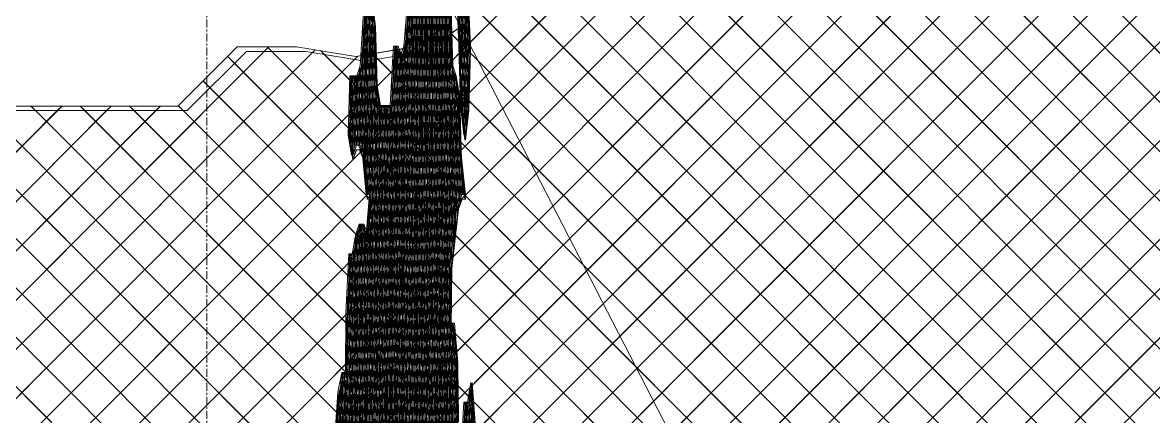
# Model space of a CAD drawing. Header units: millimetres. Extents: x -12186 to 152825, y -4386 to 9463.
# Drawn here: x 46305 to 48103, y 4813 to 5439 of the extents above; entities that cross this region are included whole.
import ezdxf

# ---------------------------------------------------------------- set-up
doc = ezdxf.new("R2010")
doc.units = ezdxf.units.MM
doc.linetypes.add('Grid Line', pattern=[22.225, 12.7, -3.175, 3.175, -3.175])
for name, color, linetype, lineweight in [('G-ANNO-TEXT', 231, 'Continuous', 5), ('G-IMPT', 8, 'Continuous', 5), ('L-PLNT', 71, 'Continuous', 5), ('S-GRID', 1, 'Continuous', 5)]:
    doc.layers.add(name, color=color, linetype=linetype, lineweight=lineweight)

# ---------------------------------------------------------------- blocks, each defined once
blk = doc.blocks.new('SVA_Shades of Green Tree - Australian_Tree_based_on_Leopard_Tree_2901-V315-Section B-B')
at = {"layer": 'G-IMPT'}
for p, q in [((-583.3, 5080), (-531.5, 5974.4)), ((-485.6, 5164.1), (322.5, 5973.5)), ((-485.6, 5164.2), (320, 5971.1)), ((-509.7, 4685.3), (-583.3, 5955.5)), ((-581.1, 5080), (-529.6, 5969.1)), ((-507.5, 4685.3), (-580.9, 5952.6)), ((-505.7, 5085.9), (-556.3, 5960.5)), ((-503.4, 5085.9), (-553.8, 5955.7)), ((-502.6, 5112), (-552.2, 5967.7)), ((-500.4, 5112), (-549.5, 5960.3)), ((767.7, 5085), (-105.5, 5959.7)), ((819.9, 5111.2), (-34.3, 5966.9)), ((819.8, 5111.2), (-27.1, 5959.5)), ((-583.3, 5001.5), (-528.4, 5948.4)), ((-583.3, 5315.3), (-546.6, 5948)), ((-581.1, 5001.5), (-526.4, 5944.7)), ((-578.9, 5352.2), (-544.6, 5944.4)), ((-508.7, 5059.8), (-560, 5945.8)), ((-506.5, 5059.8), (-557.7, 5944.6)), ((-499.6, 5138.2), (-546.2, 5943.3)), ((-504.7, 5066.5), (374.8, 5947.5)), ((-504.7, 5066.6), (374.7, 5947.5)), ((-477.4, 5407.5), (61.3, 5947.1)), ((-477.4, 5407.7), (61.2, 5947.1)), ((715.5, 5058.9), (-169.1, 5945)), ((715.4, 5058.9), (-159.3, 5935.1)), ((767.6, 5085), (-97.2, 5951.2)), ((872, 5137.3), (68.2, 5942.4)), ((872.1, 5137.3), (68.4, 5942.4)), ((-583.3, 5236.8), (-543.9, 5916.6)), ((-582, 4945.6), (-525.7, 5917)), ((-509.7, 4999.1), (-563, 5919.7)), ((-507.5, 4999.1), (-560.7, 5918.3)), ((-507.4, 4985.3), (421.8, 5916.2)), ((-507.4, 4985.4), (421.7, 5916.2)), ((697.7, 4998.3), (-221.3, 5918.8)), ((-583.3, 5158.4), (-540.1, 5904.8)), ((-581.1, 5236.8), (-541.9, 5913)), ((-579.8, 4945.6), (-523.7, 5913.4)), ((-506.6, 4710.4), (-576, 5908.5)), ((-504.1, 4744.6), (-571.2, 5904.8)), ((-501.5, 4778.7), (-566.7, 5904.8)), ((-496.1, 5156.1), (-539.5, 5904.8)), ((697.8, 4684.5), (-523.2, 5907.6)), ((697.7, 4684.5), (-523.2, 5907.4)), ((-491.8, 5236.3), (174.8, 5904)), ((-478.7, 5327.8), (108.3, 5915.8)), ((-478.7, 5328), (108.1, 5915.8)), ((750.9, 4709.6), (-445.2, 5907.7)), ((751.1, 4709.6), (-445, 5907.7)), ((795.3, 4743.7), (-363, 5904)), ((839.4, 4777.9), (-284.7, 5904)), ((697.6, 4998.3), (-211.5, 5908.9)), ((-581.1, 5158.4), (-538.3, 5897.4)), ((-578.9, 4919.5), (-522.3, 5898)), ((-576.7, 4919.5), (-520.4, 5891.9)), ((-504.4, 4710.4), (-573.1, 5897.4)), ((-501.8, 4744.6), (-568.6, 5897.4)), ((-508.7, 4941.1), (-564.1, 5897.4)), ((-497.4, 5138.2), (-541.3, 5896.9)), ((-505.8, 5361.2), (-536.8, 5897.4)), ((-495.8, 4918.7), (476.8, 5892.9)), ((-495.7, 4918.7), (481.1, 5897.1)), ((-491.8, 5236.4), (167.3, 5896.6)), ((795.1, 4743.7), (-355.8, 5896.6)), ((839.3, 4777.9), (-277.5, 5896.6)), ((-531.7, 4986.5), (-583.3, 5877.2)), ((-529.5, 4986.5), (-581.1, 5877.2)), ((-576, 4891.6), (-519.1, 5875.2)), ((-573.8, 4891.6), (-516.8, 5875.2)), ((-445.4, 4890.8), (536.5, 5874.3)), ((-445.2, 4890.8), (536.7, 5874.3)), ((318.9, 4985.6), (-516.3, 5822.2)), ((318.8, 4985.6), (-516.3, 5822.1)), ((-535, 4965.8), (-583.3, 5798.8)), ((-532.8, 4965.8), (-581.1, 5798.8)), ((-573.1, 4863.4), (-518.4, 5808)), ((-570.9, 4863.4), (-516.2, 5808)), ((-395.3, 4862.5), (547.7, 5807.1)), ((-395.1, 4862.5), (547.9, 5807.1)), ((-482, 5305.5), (-508.1, 5754.7)), ((-479.8, 5305.5), (-505.8, 5754.7)), ((261.2, 4965), (-502.1, 5729.5)), ((261.1, 4965), (-502.1, 5729.4)), ((-550.5, 4861.9), (-501.9, 5700.7)), ((-485.1, 5279.3), (-509.6, 5702.4)), ((-482.9, 5279.3), (-507.4, 5702.4)), ((-561.1, 4992.7), (-520.7, 5690.3)), ((-558.9, 4992.7), (-518.5, 5688.9)), ((-548.3, 4861.9), (-500.2, 5692.1)), ((-187.8, 4991.9), (508.6, 5689.4)), ((-187.7, 4991.9), (508.7, 5689.4)), ((-5.3, 4861), (832.2, 5699.9)), ((-5.2, 4861), (832.3, 5699.9)), ((-549.4, 4801.9), (-498.9, 5674.5)), ((-547.2, 4801.9), (-496.9, 5670.3)), ((-480.4, 5356), (-498.8, 5674.2)), ((13.1, 4801), (884.3, 5673.7)), ((13.3, 4801), (884.4, 5673.7)), ((-536.4, 4911.2), (-579.4, 5652.9)), ((-534.2, 4911.2), (-577, 5650)), ((-536.1, 4827.6), (-583, 5637.4)), ((-533.9, 4827.6), (-580.4, 5630.4)), ((-557.1, 4983.2), (-519, 5640.4)), ((-554.9, 4983.2), (-516.9, 5639)), ((-478.2, 5356), (-494.9, 5643.5)), ((237.4, 4910.4), (-487.7, 5636.7)), ((237.3, 4910.4), (-487.7, 5636.6)), ((-119, 4982.4), (537, 5639.5)), ((-118.9, 4982.4), (537.2, 5639.5)), ((-495.9, 5412.1), (-485.2, 5596.7)), ((-493.7, 5412.1), (-483.2, 5592.8)), ((-554.7, 4945.3), (-517.4, 5590.5)), ((-552.5, 4945.3), (-515.7, 5580.5)), ((-552.4, 4907.3), (-512.8, 5590.3)), ((-550.2, 4907.3), (-511.1, 5582.9)), ((-78.6, 4944.4), (565.5, 5589.6)), ((-78.5, 4944.4), (565.6, 5589.6)), ((-38.2, 4906.5), (636.2, 5582)), ((-38.1, 4906.5), (643.7, 5589.4)), ((242.6, 4826.7), (-481.9, 5552.5)), ((242.5, 4826.7), (-481.9, 5552.4)), ((-494.3, 5361), (-484.1, 5538.2)), ((-492.1, 5361), (-481.9, 5538.2)), ((-834.2, 4728.9), (-1581.5, 5477.5)), ((-834.3, 4728.9), (-1573.2, 5469)), ((-792.5, 4765.6), (-1505.1, 5479.3)), ((-792.6, 4765.6), (-1497.8, 5471.9)), ((-647.8, 5378.1), (-642, 5478.2)), ((-640.7, 5378.2), (-645.8, 5467.1)), ((-645.6, 5377.7), (-640.1, 5471.5)), ((-643.2, 5377.8), (-637.3, 5480.2)), ((-636.2, 5379), (-641.9, 5478.3)), ((-641, 5378.2), (-635.5, 5472.8)), ((-634, 5379.4), (-639.4, 5472.8)), ((-631.7, 5379.7), (-637.5, 5480.2)), ((-629.5, 5380.1), (-634.9, 5472.8)), ((-492.8, 5308.8), (-482.9, 5480.1)), ((-490.6, 5308.8), (-480.8, 5477.8)), ((-900.8, 4717.2), (-1648.6, 5466.3)), ((-644.9, 5457.7), (-649.5, 5378.4)), ((-638.5, 5378.6), (-643.3, 5462.3)), ((-638.7, 5378.6), (-633.8, 5462.7)), ((-636.4, 5379), (-631.8, 5458.4)), ((-575.3, 5464.5), (-580.8, 5401.6)), ((-537.7, 4776.3), (-577.5, 5464.2)), ((-535.5, 4776.3), (-575.3, 5464.2)), ((215.5, 4775.5), (-471.2, 5463.4)), ((215.4, 4775.5), (-461, 5453)), ((-941.4, 4679.4), (-1694.4, 5433.7)), ((-645.2, 5377.7), (-648.5, 5434.6)), ((-643, 5377.9), (-646.3, 5434.6)), ((-634.1, 5379.3), (-630.8, 5436.5)), ((-631.8, 5379.7), (-628.8, 5432.3)), ((-628.8, 5432.3), (-628.5, 5436.5)), ((-539.3, 4726.1), (-580.3, 5432.8)), ((-537.1, 4726.1), (-578, 5432.7)), ((-508.4, 5422), (-518.4, 5432)), ((-508.4, 5422.2), (-518.2, 5432)), ((-489.8, 5281.8), (-480.8, 5437.3)), ((-487.6, 5281.8), (-478.7, 5435.1)), ((-478.7, 5435.1), (-478.6, 5437.3)), ((-941.5, 4679.4), (-1683.4, 5422.6)), ((-535.6, 4962.5), (-508.9, 5423.3)), ((-533.4, 4962.5), (-506.7, 5422.2)), ((-494.4, 5408.2), (-506.7, 5420.4)), ((-494.4, 5408), (-506.7, 5420.3)), ((251.8, 4961.7), (711.8, 5422.5)), ((251.9, 4961.7), (712, 5422.5)), ((-1266.5, 4930.8), (-797.4, 5400.7)), ((-1214.3, 4904.7), (-724, 5395.8)), ((-804.9, 5393.3), (-797.5, 5400.7)), ((-792.9, 5393.3), (-800.3, 5400.7)), ((-582.5, 5182.7), (-800.2, 5400.7)), ((-728.4, 5391.6), (-724.2, 5395.8)), ((-649.8, 5378.4), (-650.7, 5395.4)), ((-647.5, 5378.1), (-648.5, 5395.4)), ((-597.4, 5385.5), (-596.4, 5401.6)), ((-595.7, 5385.8), (-596.6, 5401.6)), ((-594.7, 5394.2), (-594.2, 5401.6)), ((-594, 5394.2), (-594.4, 5401.6)), ((-592.8, 5386.2), (-592.2, 5396.6)), ((-591.2, 5386.5), (-591.7, 5395.2)), ((-590.3, 5390.6), (-590, 5396.6)), ((-589, 5386.9), (-589.5, 5395.2)), ((-580.8, 5401.6), (-585.7, 5387.4)), ((-583.6, 5387.8), (-582.5, 5406.7)), ((-559.7, 4999.5), (-583, 5401.5)), ((-581.4, 5388.1), (-580.4, 5405.9)), ((-557.5, 4999.5), (-580.8, 5401.3)), ((-580.7, 5382.5), (-557.4, 5405.9)), ((-574, 5389.4), (-557.5, 5405.9)), ((-556.9, 5392.2), (-565.4, 5400.7)), ((-505.9, 5341.2), (-565.3, 5400.7)), ((-477.6, 5391.3), (-494.4, 5408.2)), ((-477.6, 5391.2), (-494.4, 5408)), ((-493.8, 5391.2), (-478.1, 5407)), ((-493.8, 5391.1), (-478.1, 5406.8)), ((-1214.4, 4904.7), (-728.4, 5391.6)), ((-1162.2, 4878.6), (-661.3, 5380.4)), ((-1162.1, 4878.6), (-656, 5385.5)), ((-1144.8, 4817.6), (-582.6, 5380.7)), ((-1144.7, 4817.6), (-582.5, 5380.7)), ((-917.4, 5280.7), (-804.9, 5393.3)), ((-852.2, 5374.2), (-863.3, 5385.4)), ((-582.5, 5104.2), (-863.2, 5385.4)), ((-582.6, 5182.7), (-792.9, 5393.3)), ((-709.8, 5388.5), (-715.7, 5394.4)), ((-582.5, 5261.1), (-715.5, 5394.4)), ((-582.6, 5261.1), (-709.8, 5388.5)), ((-661.3, 5380.4), (-656.1, 5385.5)), ((-655.5, 5244.3), (-647.8, 5378.1)), ((-653.3, 5244.3), (-645.6, 5377.3)), ((-651.5, 5235.7), (-643.2, 5377.8)), ((-649.5, 5378.4), (-650, 5370.1)), ((-623.8, 4930.4), (-649.8, 5378.4)), ((-649.3, 5235.7), (-641, 5378.2)), ((-647.8, 5220.1), (-638.7, 5378.6)), ((-621.6, 4930.4), (-647.5, 5378.1)), ((-645.6, 5220.1), (-636.4, 5379)), ((-604.8, 4680.3), (-645.2, 5377.4)), ((-645.1, 5188.7), (-634.1, 5379.3)), ((-642.6, 5371.6), (-643, 5377.9)), ((-642.9, 5188.7), (-631.8, 5379.7)), ((-641.9, 5165.7), (-629.5, 5380.1)), ((-602.4, 4718), (-640.7, 5378.2)), ((-639.7, 5165.7), (-627.2, 5380.5)), ((-600.2, 4718), (-638.5, 5378.6)), ((-598.6, 4729.8), (-636.2, 5379)), ((-624.2, 5209.7), (-634, 5379.4)), ((-624.1, 5381), (-632.5, 5389.5)), ((-582.5, 5339.5), (-632.4, 5389.5)), ((-596.2, 4766.4), (-631.7, 5379.7)), ((-629.5, 5380.1), (-629, 5387.8)), ((-593.9, 4766.4), (-629.5, 5380.1)), ((-627.2, 5380.5), (-626.9, 5386.7)), ((-582.6, 5339.5), (-624.1, 5381)), ((-623.7, 4931.7), (-597.4, 5385.5)), ((-620.6, 4905.5), (-592.8, 5386.2)), ((-618.4, 4905.5), (-590.6, 5386.6)), ((-617.6, 4879.4), (-588.2, 5386.4)), ((-616.6, 4818.4), (-583.6, 5387.8)), ((-615.4, 4879.4), (-586.5, 5378.4)), ((-598.1, 5385.4), (-602.6, 5307.2)), ((-602.1, 5265), (-595.1, 5385.8)), ((-600.2, 5385), (-600.3, 5386.2)), ((-583.3, 5092.9), (-600.2, 5385)), ((-597.6, 5394.2), (-598.1, 5385.4)), ((-581.1, 5092.9), (-598, 5385.4)), ((-583.3, 5171.4), (-595.7, 5385.8)), ((-595.1, 5385.8), (-594.7, 5394.2)), ((-593.5, 5386.1), (-594, 5394.2)), ((-581.1, 5171.4), (-593.5, 5386.1)), ((-591.7, 5209.7), (-581.4, 5388.1)), ((-583.3, 5249.8), (-591.2, 5386.5)), ((-590.6, 5386.6), (-590.3, 5390.6)), ((-581.1, 5249.8), (-589, 5386.7)), ((-588, 5387), (-588.4, 5385.8)), ((-586.7, 5387.3), (-586.9, 5390.3)), ((-583.3, 5328.2), (-586.7, 5387.3)), ((-586.4, 5379.7), (-586, 5386.4)), ((-584.5, 5387.6), (-584.7, 5390.3)), ((-584.4, 5385.5), (-584.5, 5387.6)), ((-581.1, 5328.2), (-584.4, 5385.5)), ((-582.6, 5380.7), (-581.2, 5382.1)), ((-582.6, 5302.3), (-506.2, 5378.8)), ((-582.5, 5380.7), (-581.2, 5382)), ((-582.5, 5302.3), (-506.2, 5378.7)), ((-580.7, 5382.6), (-574, 5389.4)), ((-505.9, 5341.1), (-556.9, 5392.2)), ((-505.5, 5379.5), (-493.8, 5391.2)), ((-505.5, 5379.4), (-493.8, 5391.1)), ((187.3, 4725.3), (-476.9, 5390.6)), ((187.2, 4725.3), (-476.9, 5390.4)), ((-582.6, 5104.2), (-852.2, 5374.2)), ((-660.1, 5244.3), (-652.9, 5368.2)), ((-657.8, 5244.3), (-651.1, 5361.5)), ((-642, 5165.7), (-653.6, 5366.1)), ((-651.1, 5361.3), (-651.4, 5366.1)), ((-651.1, 5361.5), (-650.7, 5368.2)), ((-639.8, 5165.7), (-651.1, 5361.3)), ((-602.6, 4680.3), (-642.6, 5371.1)), ((-529.7, 4985.7), (-507.4, 5371.1)), ((-528.6, 4926.9), (-503.5, 5359.1)), ((-527.5, 4985.7), (-505.8, 5360.6)), ((-505.7, 5361.2), (-505.7, 5362.4)), ((-493.9, 5156.1), (-505.7, 5360.6)), ((-505.6, 5362.7), (-505.2, 5369.9)), ((-501.7, 5353.1), (-501.3, 5359.1)), ((-489.7, 5280.5), (-494.3, 5360.7)), ((-487.5, 5280.5), (-492.1, 5360.7)), ((-485.8, 5272.9), (-479.8, 5375.8)), ((-483.6, 5272.9), (-477.6, 5375.8)), ((353.2, 4984.8), (737.9, 5370.2)), ((353.3, 4984.8), (738.1, 5370.2)), ((-891.3, 5335), (-902.4, 5346.2)), ((-582.5, 5025.8), (-902.3, 5346.2)), ((-669.9, 5309.2), (-667.3, 5354.4)), ((-666.6, 5347), (-669.1, 5260)), ((-669, 5246.6), (-662.8, 5354.4)), ((-667.7, 5309.2), (-665.5, 5347)), ((-666.8, 5246.6), (-661, 5347)), ((-660.2, 5244.3), (-666.5, 5354.4)), ((-665.5, 5347), (-665.1, 5354.4)), ((-665.4, 5229.8), (-658.2, 5354.4)), ((-663.9, 5347), (-664.3, 5354.4)), ((-658, 5244.3), (-663.9, 5347)), ((-663.2, 5229.8), (-656.4, 5347)), ((-655.6, 5244.3), (-662, 5354.4)), ((-661, 5347), (-660.5, 5354.4)), ((-659.4, 5347), (-659.8, 5354.4)), ((-653.4, 5244.3), (-659.4, 5347)), ((-650.4, 5233.2), (-657.5, 5354.9)), ((-656.4, 5347), (-656, 5354.4)), ((-655, 5350.1), (-655.3, 5354.9)), ((-648.2, 5233.2), (-655, 5350.1)), ((-583.3, 5014.5), (-602.5, 5347)), ((-592.4, 5210.5), (-600.3, 5347)), ((-581.1, 5315.3), (-578.9, 5352.2)), ((-527.4, 4868), (-499.9, 5343.1)), ((-526.3, 4926.9), (-501.8, 5351.2)), ((-500.4, 5335.7), (-505.5, 5340.8)), ((-492.1, 5165.7), (-503.3, 5358.4)), ((-500.6, 5349.9), (-501.1, 5358.4)), ((-500.3, 5345.3), (-500.6, 5349.9)), ((-489.9, 5165.7), (-500.2, 5344.3)), ((-498, 5338), (-497.7, 5343.1)), ((372.8, 4926), (800.1, 5354)), ((372.9, 4926), (804.4, 5358.3)), ((392.5, 4867.2), (866.7, 5342.2)), ((-582.6, 5025.8), (-891.3, 5335)), ((-664.1, 5233.7), (-669.4, 5325.9)), ((-661.9, 5233.7), (-667.2, 5325.9)), ((-654.8, 4863.7), (-627.4, 5337.5)), ((-652.6, 4863.7), (-625.4, 5334.4)), ((-625.4, 5334.4), (-625.2, 5337.5)), ((-563.2, 4982.1), (-583.3, 5328.2)), ((-492.9, 5249.6), (-582.6, 5339.5)), ((-492.9, 5249.8), (-582.5, 5339.5)), ((-561, 4982.1), (-581.1, 5328.2)), ((-525.2, 4868), (-498, 5338)), ((-523.9, 4849.6), (-496.5, 5323.5)), ((-500.4, 5335.5), (-505.5, 5340.6)), ((-497.9, 5333.2), (-500.1, 5335.4)), ((-497.9, 5333), (-500.1, 5335.3)), ((-492, 5327.3), (-497, 5332.3)), ((-492, 5327.1), (-497, 5332.1)), ((-496.2, 5314), (-496.8, 5325.2)), ((-493.9, 5314), (-494.6, 5325.2)), ((-494.6, 5318.4), (-494.3, 5323.5)), ((-480.4, 5315.7), (-492, 5327.3)), ((-480.4, 5315.5), (-492, 5327.1)), ((-491.6, 5314.9), (-480.5, 5326)), ((-491.6, 5315), (-481.6, 5325.1)), ((392.4, 4867.2), (864.8, 5340.4)), ((-1698.2, 4733.7), (-1126.5, 5306.3)), ((-1677.4, 4676.2), (-1048.2, 5306.3)), ((-1628.1, 4647.1), (-969.9, 5306.3)), ((-767.7, 4819.2), (-1260.8, 5313.1)), ((-767.9, 4819.2), (-1257.3, 5309.5)), ((-1168.5, 5299), (-1175.9, 5306.3)), ((-732.3, 4862.1), (-1175.8, 5306.3)), ((-1134, 5299), (-1126.6, 5306.3)), ((-1090.2, 5299), (-1097.6, 5306.3)), ((-689.8, 4898), (-1097.5, 5306.3)), ((-1055.7, 5299), (-1048.3, 5306.3)), ((-1011.9, 5299), (-1019.3, 5306.3)), ((-647.3, 4933.8), (-1019.2, 5306.3)), ((-977.4, 5299), (-970, 5306.3)), ((-933.6, 5299), (-941.6, 5306.9)), ((-604.7, 4969.7), (-941.5, 5306.9)), ((-651.4, 4844), (-624, 5317.9)), ((-650.1, 4789.5), (-620.1, 5307.2)), ((-649.2, 4844), (-622.1, 5312.8)), ((-648.7, 4734.5), (-615.5, 5307.2)), ((-647.5, 4677), (-611, 5307.2)), ((-644.6, 4648), (-606.5, 5307.2)), ((-594.7, 4820.1), (-623.3, 5314)), ((-622.1, 5312.8), (-621.8, 5317.9)), ((-620.5, 5303.9), (-621.1, 5314)), ((-592.7, 4863), (-618.4, 5307.2)), ((-618.3, 5299.8), (-617.9, 5307.2)), ((-615.7, 5299.8), (-616.2, 5307.2)), ((-616.1, 4748.7), (-583.3, 5315.3)), ((-613.9, 4748.7), (-581.1, 5315.3)), ((-590.2, 4898.8), (-613.9, 5307.2)), ((-613.7, 5299.8), (-613.3, 5307.2)), ((-611.2, 5299.8), (-611.6, 5307.2)), ((-587.7, 4934.7), (-609.3, 5307.2)), ((-609.2, 5299.8), (-608.8, 5307.2)), ((-606.7, 5299.8), (-607.1, 5307.2)), ((-585.3, 4970.5), (-604.8, 5307.8)), ((-604.7, 5299.8), (-604.2, 5307.2)), ((-583.1, 4970.5), (-602.6, 5307.8)), ((-582.6, 5223.9), (-500.6, 5306)), ((-582.5, 5223.9), (-500.6, 5305.9)), ((-521.7, 4849.6), (-494.8, 5314.1)), ((-499.6, 5307), (-494.9, 5311.8)), ((-499.6, 5306.9), (-494.9, 5311.6)), ((-494.8, 5315.5), (-494.6, 5318.4)), ((-494, 5312.6), (-491.6, 5315)), ((-494, 5312.5), (-491.6, 5314.9)), ((-163.9, 4998.7), (-479.1, 5314.4)), ((-164.1, 4998.7), (-479.1, 5314.2)), ((452.2, 4848.7), (923.5, 5320.8)), ((452.3, 4848.7), (925.4, 5322.6)), ((-1698.4, 4733.7), (-1134, 5299)), ((-1677.5, 4676.2), (-1055.7, 5299)), ((-1628.2, 4647.1), (-977.4, 5299)), ((-732.4, 4862.1), (-1168.5, 5299)), ((-1136, 4747.8), (-582.5, 5302.3)), ((-689.9, 4898), (-1090.2, 5299)), ((-647.4, 4933.8), (-1011.9, 5299)), ((-604.9, 4969.7), (-933.6, 5299)), ((-813.5, 5071), (-582.6, 5302.3)), ((-647.8, 4789.5), (-618.3, 5299.8)), ((-646.5, 4734.5), (-613.7, 5299.8)), ((-645.3, 4677), (-609.2, 5299.8)), ((-642.4, 4648), (-604.7, 5299.8)), ((-620.3, 5299.8), (-620.5, 5303.9)), ((-592.5, 4820.1), (-620.3, 5299.7)), ((-590.5, 4863), (-615.7, 5299.8)), ((-606, 5209.7), (-611.2, 5299.8)), ((-585.5, 4934.7), (-606.7, 5299.8)), ((-1266.6, 4930.8), (-917.9, 5280.1)), ((-669.6, 5249.8), (-671, 5273.7)), ((-667.4, 5249.8), (-668.7, 5273.7)), ((-505.8, 5084.8), (-494.9, 5272.1)), ((-503.6, 5084.8), (-492.8, 5271)), ((-669.1, 5260), (-663.7, 5228.6)), ((-621.4, 4931.7), (-602.2, 5263.9)), ((-507.9, 5186.2), (-582.6, 5261.1)), ((-507.9, 5186.3), (-582.5, 5261.1)), ((-663.7, 5228.6), (-658.2, 5244.3)), ((-658.2, 5244.3), (-653.5, 5244.3)), ((-652.7, 5244.3), (-647.2, 5230.7)), ((-618.7, 4625.8), (-583.3, 5236.8)), ((-616.4, 4625.8), (-581.1, 5236.8)), ((-566, 4952), (-583.3, 5249.8)), ((-582.5, 5145.4), (-492.5, 5235.6)), ((-578.8, 5210.8), (-581.1, 5249.8)), ((-508, 5220.2), (-492.5, 5235.7)), ((-224.9, 4981.3), (-492.2, 5249)), ((-225, 4981.3), (-492.2, 5248.9)), ((-1180.5, 4624.9), (-582.6, 5223.9)), ((-1180.4, 4624.9), (-582.5, 5223.9)), ((-646.4, 5228.6), (-640.9, 5165.7)), ((-582.6, 5145.4), (-508.4, 5219.8)), ((-497.3, 5152.6), (-493.2, 5223.8)), ((-495.1, 5152.6), (-491.2, 5219.8)), ((-491.2, 5219.8), (-491, 5223.8)), ((-900.9, 4717.2), (-1392.6, 5209.7)), ((-596.4, 4729.8), (-624.1, 5209.6)), ((-614.4, 4818.4), (-591.8, 5208.5)), ((-588, 4898.8), (-606, 5209.2)), ((-581.1, 5014.5), (-592.4, 5209.7)), ((-563.8, 4952), (-578.7, 5209.7)), ((-508.5, 5108.4), (-582.6, 5182.7)), ((-508.5, 5108.5), (-582.5, 5182.7)), ((-497.2, 5175.7), (-506.8, 5185.2)), ((-497.8, 5176.1), (-506.8, 5185.1)), ((-492, 5165.7), (-490.3, 5195.3)), ((-489.8, 5165.7), (-488.3, 5191.3)), ((-488.3, 5191.3), (-488.1, 5195.3)), ((-635.4, 5165.7), (-640.9, 5102.8)), ((-640.9, 5165.7), (-636.1, 5165.7)), ((-568, 4907.2), (-583.3, 5171.4)), ((-565.8, 4907.2), (-581.1, 5171.4)), ((-486.4, 5164.8), (-496.3, 5174.7)), ((-486.4, 5164.7), (-496.3, 5174.6)), ((-496, 5153.8), (-486.2, 5163.5)), ((-496, 5153.6), (-486.2, 5163.4)), ((-487.6, 5165.7), (-487.9, 5171.7)), ((-487.5, 5165.7), (-487.4, 5166.7)), ((-485.4, 5165.7), (-485.7, 5171.7)), ((-273.1, 4951.2), (-485.5, 5164)), ((-273.2, 4951.2), (-485.5, 5163.8)), ((-485.3, 5165.7), (-485.2, 5166.7)), ((-1158.1, 4568.9), (-582.6, 5145.4)), ((-1158, 4568.9), (-582.5, 5145.4)), ((-617.4, 4569.8), (-583.3, 5158.4)), ((-615.1, 4569.8), (-581.1, 5158.4)), ((-507, 5142.7), (-502.8, 5146.9)), ((-507, 5142.6), (-502.8, 5146.8)), ((-501.7, 5148), (-496.8, 5152.9)), ((-501.7, 5147.9), (-496.8, 5152.8)), ((-626.9, 4905.3), (-640.2, 5135.6)), ((-624.7, 4905.3), (-638, 5135.4)), ((-582.6, 5067), (-507.8, 5142)), ((-582.5, 5067), (-507.8, 5141.8)), ((-669, 4854.6), (-653.7, 5118.5)), ((-667.7, 4797.9), (-649.2, 5118.5)), ((-666.8, 4854.6), (-651.9, 5111.1)), ((-665.5, 4797.9), (-647.4, 5111.1)), ((-664.8, 4770.2), (-645.2, 5108.8)), ((-634.1, 4715.9), (-656.9, 5110.1)), ((-654.4, 5105.3), (-654.7, 5110.1)), ((-632.2, 4761), (-652.9, 5118.5)), ((-651.9, 5111.1), (-651.5, 5118.5)), ((-650.2, 5111.1), (-650.7, 5118.5)), ((-630, 4761), (-650.2, 5111.1)), ((-631.9, 4834.2), (-648.3, 5117.7)), ((-647.4, 5111.1), (-647, 5118.5)), ((-645.6, 5109.2), (-646.1, 5117.7)), ((-629.7, 4834.2), (-645.6, 5109.2)), ((-643.3, 5102.7), (-643, 5108.8)), ((-502.2, 5102.2), (-507.2, 5107.3)), ((-502.2, 5102.1), (-507.2, 5107.1)), ((-670.2, 4911.4), (-659.1, 5103.9)), ((-668, 4911.4), (-657.3, 5097.2)), ((-662.6, 4770.2), (-643.3, 5102.7)), ((-636.3, 4675.2), (-660.7, 5096.1)), ((-658.3, 5093.2), (-658.5, 5096.1)), ((-634.1, 4675.2), (-658.3, 5093.2)), ((-657.3, 5097.2), (-656.9, 5103.9)), ((-631.9, 4715.9), (-654.4, 5105.3)), ((-630, 4880.2), (-643, 5104.2)), ((-627.8, 4880.2), (-640.7, 5104.1)), ((-569.9, 4862.4), (-583.3, 5092.9)), ((-507.8, 5029.4), (-581.9, 5103.6)), ((-507.8, 5029.2), (-581.9, 5103.5)), ((-567.7, 4862.4), (-581.1, 5092.9)), ((-306.8, 4906.4), (-500.8, 5100.7)), ((-306.7, 4906.4), (-500.7, 5100.8)), ((-672.3, 5033.6), (-670.1, 5071.3)), ((-671.9, 4960.9), (-665.5, 5071.3)), ((-656, 4859), (-668.3, 5071.3)), ((-668.3, 5063.9), (-667.9, 5071.3)), ((-665.7, 5063.9), (-666.1, 5071.3)), ((-652.3, 4873.7), (-664.1, 5076.5)), ((-663.7, 5063.9), (-663.3, 5071.3)), ((-661.7, 5073.6), (-661.9, 5076.5)), ((-650.1, 4873.7), (-661.7, 5073.6)), ((-604.6, 4711.4), (-583.3, 5080)), ((-602.4, 4711.4), (-581.1, 5080)), ((-1136.1, 4747.8), (-813.6, 5070.9)), ((-938.5, 4710.6), (-582.6, 5067)), ((-938.3, 4710.6), (-582.5, 5067)), ((-668.6, 5063.9), (-672.8, 4977.2)), ((-670, 5033.6), (-668.3, 5063.9)), ((-669.7, 4960.9), (-663.7, 5063.9)), ((-653.8, 4859), (-665.7, 5063.9)), ((-582.6, 4988.6), (-507.8, 5063.5)), ((-582.5, 4988.6), (-507.8, 5063.4)), ((-507.5, 5063.8), (-505.5, 5065.8)), ((-507.5, 5063.7), (-505.6, 5065.6)), ((-659.1, 4834.1), (-671.5, 5048.5)), ((-656.9, 4834.1), (-669.3, 5048.5)), ((-508.5, 4951.6), (-582.6, 5025.8)), ((-508.5, 4951.7), (-582.5, 5025.8)), ((-519.9, 4841), (-509.5, 5020.5)), ((-517.7, 4841), (-507.3, 5020.5)), ((-340.2, 4861.6), (-507, 5028.6)), ((-340.4, 4861.6), (-507, 5028.5)), ((522, 4840.2), (701.2, 5019.7)), ((522.1, 4840.2), (701.3, 5019.7)), ((-661.2, 4791), (-673.6, 5005.7)), ((-659, 4791.9), (-671.4, 5005.7)), ((-585, 4971.8), (-583.3, 5001.5)), ((-576.3, 4894.7), (-583.3, 5014.5)), ((-582.8, 4971.8), (-581.1, 5001.5)), ((-574.1, 4894.7), (-581.1, 5014.5)), ((-549.9, 4831), (-559.7, 4999.5)), ((-547.7, 4831), (-557.5, 4999.5)), ((-600.2, 4970.9), (-582.6, 4988.6)), ((-600.1, 4970.9), (-582.5, 4988.6)), ((-570.4, 4832.5), (-561.1, 4992.7)), ((-568.2, 4792), (-557.1, 4983.2)), ((-568.1, 4832.5), (-558.9, 4992.7)), ((-565.9, 4792), (-554.9, 4983.2)), ((-548.7, 4731.1), (-563.2, 4982.1)), ((-546.5, 4731.1), (-561, 4982.1)), ((-548, 4944.8), (-508.2, 4984.7)), ((-547.9, 4944.8), (-508.2, 4984.6)), ((-536.3, 4872), (-529.7, 4985.7)), ((-534.1, 4872), (-527.5, 4985.7)), ((-528.7, 4935.1), (-531.7, 4986.5)), ((-526.5, 4935.1), (-529.5, 4986.5)), ((-347.8, 4831.6), (-187.8, 4991.9)), ((-347.7, 4831.6), (-187.7, 4991.9)), ((-309.9, 4791.2), (-119, 4982.4)), ((-309.8, 4791.2), (-118.9, 4982.4)), ((25.6, 4730.2), (-225, 4981.3)), ((25.8, 4730.2), (-224.9, 4981.3)), ((4.2, 4830.1), (-164.1, 4998.7)), ((4.3, 4830.1), (-163.9, 4998.7)), ((239.7, 4871.2), (353.2, 4984.8)), ((239.9, 4871.2), (353.3, 4984.8)), ((370, 4934.2), (318.8, 4985.6)), ((370.2, 4934.2), (318.9, 4985.6)), ((-781.8, 4789.1), (-600.2, 4970.9)), ((-781.6, 4789.1), (-600.1, 4970.9)), ((-672.8, 4976.9), (-673.7, 4882.6)), ((-582.6, 4947.4), (-604.9, 4969.7)), ((-582.5, 4947.4), (-604.7, 4969.7)), ((-595.5, 4789.9), (-585, 4971.8)), ((-593.3, 4789.9), (-582.8, 4971.8)), ((-583.3, 4936.1), (-585.3, 4970.5)), ((-581.1, 4936.1), (-583.1, 4970.5)), ((-519.5, 4697.3), (-535, 4965.8)), ((-517.3, 4697.3), (-532.8, 4965.8)), ((529.2, 4696.4), (261.1, 4965)), ((529.3, 4696.4), (261.2, 4965)), ((-675.8, 4894.1), (-671.9, 4960.9)), ((-668.7, 4843.4), (-675.2, 4954.9)), ((-673.6, 4894.1), (-669.7, 4960.9)), ((-666.5, 4843.4), (-673, 4954.9)), ((-583.3, 4923.1), (-582, 4945.6)), ((-509.7, 4874.3), (-582.6, 4947.4)), ((-509.7, 4874.5), (-582.5, 4947.4)), ((-581.1, 4923.1), (-579.8, 4945.6)), ((-538, 4468.4), (-566, 4952)), ((-566, 4751.6), (-554.7, 4945.3)), ((-535.8, 4468.4), (-563.8, 4952)), ((-563.7, 4751.6), (-552.5, 4945.3)), ((-548.7, 4735.5), (-536.5, 4945.8)), ((-546.5, 4735.5), (-534.3, 4945.8)), ((-536.5, 4945.8), (-535.6, 4962.5)), ((-534.3, 4945.8), (-533.4, 4962.5)), ((-519.7, 4766.3), (-508.4, 4961.2)), ((-519.5, 4691.6), (-504.2, 4956)), ((-517.3, 4691.6), (-502.2, 4952.4)), ((-502.7, 4945.8), (-508.3, 4951.5)), ((-502.7, 4945.7), (-508.3, 4951.3)), ((-498.9, 4812.9), (-507.5, 4961.2)), ((-507.4, 4940.5), (-506.6, 4953.8)), ((-506.6, 4953.8), (-506.2, 4961.2)), ((-504.9, 4953.8), (-505.3, 4961.2)), ((-496.7, 4812.9), (-504.9, 4953.8)), ((-502.2, 4952.4), (-501.9, 4956)), ((209.6, 4467.6), (-273.2, 4951.2)), ((209.7, 4467.6), (-273.1, 4951.2)), ((235.1, 4945), (251.8, 4961.7)), ((235.3, 4945), (251.9, 4961.7)), ((525.8, 4765.5), (720.4, 4960.4)), ((-1143, 4802.8), (-1269.5, 4929.5)), ((-1142.9, 4802.8), (-1269.3, 4929.5)), ((-582.6, 4868.9), (-647.4, 4933.8)), ((-582.5, 4868.9), (-647.3, 4933.8)), ((-632.1, 4786.3), (-623.7, 4931.7)), ((-629.9, 4786.3), (-621.4, 4931.7)), ((-616.5, 4803.7), (-623.8, 4930.4)), ((-614.3, 4803.7), (-621.6, 4930.4)), ((-583.3, 4857.7), (-587.7, 4934.7)), ((-581.1, 4857.7), (-585.5, 4934.7)), ((-548.7, 4339.9), (-583.3, 4936.1)), ((-582.6, 4910.1), (-548, 4944.8)), ((-582.5, 4910.1), (-547.9, 4944.8)), ((-546.5, 4339.9), (-581.1, 4936.1)), ((-523.8, 4849.6), (-528.7, 4935.1)), ((-521.5, 4849.6), (-526.5, 4935.1)), ((-517.5, 4766.3), (-507.4, 4939.8)), ((-499.3, 4778.7), (-508.7, 4940.7)), ((-450.8, 4893.9), (-501.5, 4944.7)), ((-450.9, 4893.9), (-501.5, 4944.5)), ((-272, 4750.7), (-78.6, 4944.4)), ((-271.9, 4750.7), (-78.5, 4944.4)), ((25.2, 4734.7), (235.1, 4945)), ((25.3, 4734.7), (235.3, 4945)), ((455.4, 4848.7), (370, 4934.2)), ((455.6, 4848.7), (370.2, 4934.2)), ((525.7, 4765.5), (703.7, 4943.7)), ((-792, 4700.4), (-582.6, 4910.1)), ((-791.9, 4700.4), (-582.5, 4910.1)), ((-704.3, 4322.5), (-670.2, 4911.4)), ((-702.1, 4322.5), (-668, 4911.4)), ((-596.1, 4701.3), (-583.3, 4923.1)), ((-593.9, 4701.3), (-581.1, 4923.1)), ((-583.3, 4844.7), (-578.9, 4919.5)), ((-581.1, 4844.7), (-576.7, 4919.5)), ((-538.2, 4760), (-528.6, 4926.9)), ((-511.6, 4482.5), (-536.4, 4911.2)), ((-536, 4760), (-526.3, 4926.9)), ((-509.9, 4491.9), (-534.2, 4911.2)), ((-515.3, 4685.3), (-501.4, 4924.6)), ((-513.1, 4685.3), (-499.4, 4921)), ((-508, 4906.4), (-505.1, 4909.3)), ((-508, 4906.3), (-505.1, 4909.2)), ((-504.8, 4909.5), (-499.6, 4914.7)), ((-504.8, 4909.6), (-499.9, 4914.6)), ((-499.4, 4921), (-499.2, 4924.6)), ((-499, 4915.5), (-495.8, 4918.7)), ((-498.9, 4915.4), (-495.7, 4918.7)), ((206.2, 4759.1), (372.8, 4926)), ((206.3, 4759.1), (372.9, 4926)), ((665.3, 4481.6), (237.3, 4910.4)), ((665.4, 4481.6), (237.4, 4910.4)), ((-582.6, 4790.5), (-689.9, 4898)), ((-582.5, 4790.5), (-689.8, 4898)), ((-656.6, 4284.2), (-620.6, 4905.5)), ((-654.4, 4284.2), (-618.4, 4905.5)), ((-616.5, 4725.6), (-626.9, 4905.3)), ((-614.3, 4726.5), (-624.7, 4905.3)), ((-583.3, 4779.2), (-590.2, 4898.8)), ((-581.1, 4779.2), (-588, 4898.8)), ((-583.3, 4766.3), (-576, 4891.6)), ((-582.6, 4831.7), (-509.2, 4905.2)), ((-582.5, 4831.7), (-509.2, 4905.1)), ((-581.1, 4766.3), (-573.8, 4891.6)), ((-546.1, 4372.5), (-576.3, 4894.7)), ((-543.9, 4372.5), (-574.1, 4894.7)), ((-548.4, 4569.9), (-568, 4907.2)), ((-546.2, 4569.9), (-565.8, 4907.2)), ((-563.8, 4711.1), (-552.4, 4907.3)), ((-561.5, 4711.1), (-550.2, 4907.3)), ((-499.1, 4894.4), (-499.7, 4904.8)), ((-496.9, 4894.4), (-497.5, 4904.8)), ((70.4, 4371.7), (-450.9, 4893.9)), ((70.5, 4371.7), (-450.8, 4893.9)), ((30, 4569), (-306.8, 4906.4)), ((30.1, 4569), (-306.7, 4906.4)), ((-234.1, 4710.3), (-38.2, 4906.5)), ((-233.9, 4710.3), (-38.1, 4906.5)), ((-1823.4, 4216.1), (-1162.1, 4878.6)), ((-1811.9, 4227.8), (-1162.2, 4878.6)), ((-710.1, 4301.3), (-676.5, 4882.6)), ((-707.9, 4301.3), (-674.7, 4875.2)), ((-696.5, 4614.3), (-681, 4882.6)), ((-694.3, 4614.3), (-679.2, 4875.2)), ((-626, 3949.1), (-680.1, 4882.6)), ((-679.2, 4875.2), (-678.8, 4882.6)), ((-677.5, 4875.2), (-677.9, 4882.6)), ((-623.8, 3949.1), (-677.5, 4875.2)), ((-621, 3940.7), (-675.9, 4887.7)), ((-674.7, 4875.2), (-674.2, 4882.6)), ((-618.8, 3941.4), (-673.6, 4887.2)), ((-656, 4217), (-617.6, 4879.4)), ((-653.7, 4217), (-615.4, 4879.4)), ((-652.1, 4869.4), (-652.3, 4873.7)), ((-649.9, 4869.4), (-650.1, 4873.7)), ((-617.9, 4671.9), (-630, 4880.2)), ((-615.7, 4671.9), (-627.8, 4880.2)), ((-510.8, 4685.3), (-499, 4887.5)), ((-508.5, 4685.3), (-496.8, 4887.5)), ((-496, 4803.9), (-496.9, 4890.9)), ((-496.3, 4839.6), (-445.2, 4890.8)), ((-496.3, 4839.7), (-445.4, 4890.8)), ((-582.6, 4712.1), (-732.4, 4862.1)), ((-582.5, 4712.1), (-732.3, 4862.1)), ((-692.6, 4211.6), (-654.8, 4863.7)), ((-690.4, 4211.6), (-652.6, 4863.7)), ((-632.9, 3988.6), (-683.9, 4870)), ((-681.5, 4866.7), (-681.7, 4870)), ((-660.1, 4497.1), (-681.5, 4866.7)), ((-648.6, 4731.4), (-656, 4859)), ((-646.4, 4731.4), (-653.8, 4859)), ((-638.6, 4636.4), (-652.1, 4869.4)), ((-636.4, 4636.4), (-649.9, 4869.4)), ((-583.3, 4700.8), (-592.7, 4863)), ((-581.1, 4700.8), (-590.5, 4863)), ((-583.3, 4687.8), (-573.1, 4863.4)), ((-551.4, 4307.2), (-583.3, 4857.7)), ((-510.9, 4797.1), (-582.6, 4868.9)), ((-510.9, 4797.3), (-582.5, 4868.9)), ((-581.1, 4687.8), (-570.9, 4863.4)), ((-549.2, 4307.2), (-581.1, 4857.7)), ((-553, 4569.9), (-569.9, 4862.4)), ((-550.8, 4569.9), (-567.7, 4862.4)), ((-561.8, 4667.4), (-550.5, 4861.9)), ((-559.5, 4667.4), (-548.3, 4861.9)), ((-546.6, 4693.5), (-536.3, 4872)), ((-545.8, 4551.2), (-527.4, 4868)), ((-544.4, 4693.5), (-534.1, 4872)), ((-543.6, 4551.2), (-525.2, 4868)), ((-501.9, 4866.7), (-507.7, 4872.5)), ((-501.9, 4866.5), (-507.7, 4872.3)), ((-502, 4444.6), (-478.1, 4856.8)), ((-497.3, 4862), (-501.2, 4865.9)), ((-497.3, 4861.9), (-501.2, 4865.8)), ((-477.7, 4842.4), (-496.5, 4861.3)), ((-477.8, 4842.3), (-496.5, 4861.1)), ((-476.2, 4851.1), (-475.9, 4856.8)), ((-469.1, 4788.4), (-395.1, 4862.5)), ((-469.1, 4788.6), (-395.3, 4862.5)), ((-48.3, 4569), (-340.4, 4861.6)), ((-48.2, 4569), (-340.2, 4861.6)), ((-199.4, 4666.5), (-5.3, 4861)), ((-199.3, 4666.5), (-5.2, 4861)), ((61.5, 4692.7), (239.7, 4871.2)), ((61.7, 4692.7), (239.9, 4871.2)), ((76, 4550.3), (392.4, 4867.2)), ((76.2, 4550.3), (392.5, 4867.2)), ((-698.5, 4345.9), (-669, 4854.6)), ((-697.7, 4673.1), (-687.2, 4853.8)), ((-695.5, 4673.1), (-685.3, 4847.7)), ((-686, 4844.5), (-691, 4772.5)), ((-690.3, 4172.4), (-651.4, 4844)), ((-688.1, 4172.4), (-649.2, 4844)), ((-687.5, 4497.1), (-666.8, 4854.6)), ((-634.9, 3944.8), (-687.4, 4852.6)), ((-685.3, 4847.7), (-685, 4853.8)), ((-685, 4849.2), (-685.2, 4852.6)), ((-664.6, 4497.1), (-685, 4849.2)), ((-664.4, 4768.1), (-668.7, 4843.4)), ((-662.2, 4768.1), (-666.5, 4843.4)), ((-594.7, 4647.6), (-583.3, 4844.7)), ((-592.5, 4647.6), (-581.1, 4844.7)), ((-543, 4521.2), (-523.9, 4849.6)), ((-540.8, 4521.2), (-521.7, 4849.6)), ((-540.2, 4491.2), (-519.9, 4841)), ((-537.9, 4491.2), (-517.7, 4841)), ((-519.7, 4779.8), (-523.8, 4849.6)), ((-517.5, 4779.8), (-521.5, 4849.6)), ((-499.8, 4444.6), (-476.2, 4851.1)), ((-494.9, 4489.2), (-474.5, 4840.3)), ((-492.6, 4489.2), (-472.5, 4837.2)), ((-470.9, 4721.1), (-478.6, 4854)), ((-473.3, 4838), (-477.7, 4842.4)), ((-473.3, 4837.8), (-477.2, 4841.7)), ((-476.2, 4851.1), (-476.4, 4854)), ((-468.7, 4721.1), (-476.2, 4851.1)), ((-472.5, 4837.2), (-472.3, 4840.3)), ((24.8, 4339), (-472.5, 4837.2)), ((124.4, 4520.4), (452.2, 4848.7)), ((124.5, 4520.4), (452.3, 4848.7)), ((172.8, 4490.4), (522, 4840.2)), ((172.9, 4490.4), (522.1, 4840.2)), ((525, 4779), (455.4, 4848.7)), ((525.2, 4779), (455.6, 4848.7)), ((-582.6, 4633.7), (-767.9, 4819.2)), ((-582.5, 4633.7), (-767.7, 4819.2)), ((-767.3, 4646.7), (-582.6, 4831.7)), ((-767.2, 4646.7), (-582.5, 4831.7)), ((-621.2, 4178.7), (-659.1, 4834.1)), ((-619, 4178.7), (-656.9, 4834.1)), ((-617.9, 4592.8), (-631.9, 4834.2)), ((-615.7, 4592.8), (-629.7, 4834.2)), ((-583.3, 4622.4), (-594.7, 4820.1)), ((-581.1, 4622.4), (-592.5, 4820.1)), ((-583.3, 4609.4), (-570.4, 4832.5)), ((-582.6, 4753.3), (-510.5, 4825.5)), ((-582.5, 4753.3), (-510.5, 4825.4)), ((-581.1, 4609.4), (-568.1, 4832.5)), ((-542, 4693.5), (-549.9, 4831)), ((-539.8, 4693.5), (-547.7, 4831)), ((-513.5, 4436.9), (-536.1, 4827.6)), ((-511.3, 4436.9), (-533.9, 4827.6)), ((-519.4, 4457.7), (-498.5, 4819.2)), ((-517.2, 4457.7), (-496.2, 4819.2)), ((-510.2, 4825.9), (-499.6, 4836.4)), ((-510.2, 4825.7), (-499.6, 4836.3)), ((-503.3, 4500.3), (-483.9, 4835.4)), ((-501.1, 4500.3), (-482.1, 4828)), ((-498.5, 4819.2), (-498.4, 4820.3)), ((-496.2, 4819.2), (-496.2, 4820.3)), ((-438, 3996.7), (-486.6, 4835.4)), ((-484, 4828), (-484.4, 4835.4)), ((-470.3, 4591.8), (-484, 4828)), ((-471.3, 4650), (-482.1, 4835.4)), ((-482.1, 4828), (-481.7, 4835.4)), ((-479.6, 4831.5), (-479.9, 4835.4)), ((-469.1, 4650), (-479.6, 4831.5)), ((24.7, 4339), (-472.5, 4837)), ((-468.6, 4710.5), (-347.7, 4831.6)), ((-468.6, 4710.7), (-347.8, 4831.6)), ((141.4, 4692.7), (4.2, 4830.1)), ((141.6, 4692.7), (4.3, 4830.1)), ((632.5, 4436.1), (242.5, 4826.7)), ((632.6, 4436.1), (242.6, 4826.7)), ((-1840.6, 4120.6), (-1144.8, 4817.6)), ((-1840.5, 4120.6), (-1144.7, 4817.6)), ((-662.8, 4347.9), (-690, 4818.5)), ((-660.6, 4349), (-687.8, 4818.5)), ((-657, 4121.4), (-616.6, 4818.4)), ((-654.7, 4121.4), (-614.4, 4818.4)), ((-451.4, 3992.6), (-498.9, 4812.9))]:
    blk.add_line(p, q, dxfattribs=at)
at = {"layer": 'G-IMPT', "flags": 128}
for points in [[(-470.9, 4788.2), (-476.4, 4866.9), (-481.8, 4835.4), (-487.3, 4835.4), (-492.8, 4741)], [(-498.2, 4803.9), (-499.1, 4898.3), (-504.6, 4961.2), (-510.1, 4961.2), (-509.2, 5055.6), (-503.7, 5102.8), (-498.2, 5149.9), (-492.8, 5165.7), (-487.3, 5165.7), (-493.7, 5228.6), (-496.4, 5322.9), (-501.9, 5354.4), (-507.3, 5370.1), (-510.1, 5464.5)], [(-499.1, 5495.9), (-495.5, 5401.6), (-492.8, 5307.2), (-487.3, 5260), (-481.8, 5307.2), (-479.1, 5401.6), (-483.7, 5495.9)], [(-583.3, 5513.4), (-583, 5511.6), (-577.5, 5464.5), (-583, 5401.6), (-588, 5387)], [(-496.9, 5495.9), (-493.3, 5401.6), (-490.6, 5307.2), (-485.1, 5260), (-480.3, 5301.7)], [(-477, 5398.5), (-476.9, 5401.6), (-481.4, 5494.7)], [(-581, 5398), (-659.3, 5385), (-753.6, 5400.7), (-847.8, 5400.7), (-942.1, 5306.3), (-1240.5, 5306.3)], [(-628.8, 5380.2), (-630.3, 5433), (-635.8, 5480.2), (-641.3, 5480.2), (-646.7, 5464.5), (-651.7, 5378.8)], [(-626.6, 5380.6), (-628.1, 5433), (-633.6, 5480.2), (-639.1, 5480.2), (-644.5, 5464.5), (-644.9, 5457.7)], [(-485.1, 5165.7), (-491.5, 5228.6), (-494.2, 5322.9), (-499.7, 5354.4), (-505.1, 5370.1), (-507.7, 5457.9)], [(-508.4, 5438.6), (-565.2, 5400.7), (-581, 5398.1)], [(-508.4, 5438.5), (-565.1, 5400.7), (-581, 5398)], [(-581, 5398.1), (-659.5, 5385), (-753.7, 5400.7), (-848, 5400.7), (-942.2, 5306.3), (-1240.6, 5306.3), (-1321.5, 5333.3)], [(-588.8, 5386.9), (-593.9, 5401.6), (-599.4, 5401.6), (-600.3, 5385)], [(-586.7, 5387.3), (-591.7, 5401.6), (-597.2, 5401.6), (-597.6, 5394.2)], [(-480.2, 5302.5), (-479.6, 5307.2), (-477, 5398.5)], [(-651.7, 5378.8), (-652.2, 5370.1), (-657.7, 5354.4), (-668.6, 5354.4), (-671.3, 5260), (-665.9, 5228.6), (-660.4, 5244.3), (-654.9, 5244.3), (-648.6, 5228.6), (-643.1, 5165.7), (-637.6, 5165.7), (-643.1, 5102.8), (-648.6, 5118.5), (-654, 5118.5), (-659.5, 5102.8), (-665, 5071.3), (-670.4, 5071.3), (-675, 4976.9), (-675.9, 4882.6), (-681.4, 4882.6), (-687.7, 4851.1), (-693.2, 4772.5)], [(-600.3, 5385), (-604.8, 5307.2), (-622.1, 5307.2), (-627.6, 5338.6), (-628.8, 5380.2)], [(-602.8, 5307.2), (-619.9, 5307.2), (-625.4, 5338.6), (-626.6, 5380.6)], [(-585.7, 5387.4), (-586.2, 5385.8), (-586.7, 5387.3)], [(-650.2, 5369.4), (-655.5, 5354.4), (-666.4, 5354.4), (-666.6, 5347)], [(-496.6, 5144.8), (-496, 5149.9), (-490.6, 5165.7), (-486.5, 5165.7)], [(-502.1, 5097.5), (-501.5, 5102.8), (-496.7, 5144.3)], [(-640.9, 5102.8), (-646.4, 5118.5), (-651.8, 5118.5), (-657.3, 5102.8), (-662.8, 5071.3), (-668.2, 5071.3), (-668.6, 5063.9)], [(-507.9, 4961.2), (-507, 5055.6), (-502.1, 5097.2)], [(-496.9, 4890.9), (-496.9, 4898.3), (-502.4, 4961.2), (-507.9, 4961.2)], [(-674.2, 4882.6), (-679.2, 4882.6), (-685.5, 4851.1), (-686, 4844.5)], [(-468.7, 4782.5), (-468.7, 4788.2), (-474.2, 4866.9), (-479.6, 4835.4), (-485.1, 4835.4), (-485.5, 4828)], [(-485.5, 4828), (-490.6, 4741), (-490.7, 4742.4)]]:
    blk.add_lwpolyline(points, dxfattribs=at)
at = {"layer": 'L-PLNT'}
for p, q in [((-497.6, 5488.5), (-493.9, 5394.2)), ((-493.2, 5394.2), (-496.8, 5488.5)), ((-477.5, 5394.2), (-482.1, 5488.5)), ((-481.3, 5488.5), (-476.8, 5394.2)), ((-628.8, 5425.6), (-634.2, 5472.8)), ((-633.5, 5472.8), (-628, 5425.6)), ((-645.2, 5457.1), (-649.7, 5378.4)), ((-649, 5378.3), (-644.4, 5457.1)), ((-575.9, 5457.1), (-581.4, 5394.2)), ((-580.6, 5394.2), (-575.5, 5453.7)), ((-505.8, 5362.7), (-508.5, 5457.1)), ((-507.7, 5457.1), (-505, 5362.7)), ((-479.7, 5440.5), (-495.3, 5430.1)), ((-495.3, 5430.1), (-479.7, 5440.5)), ((-627.4, 5380.5), (-628.8, 5425.6)), ((-628.8, 5425.6), (-628, 5425.6)), ((-628, 5425.6), (-626.7, 5380.6)), ((-550.4, 5393.3), (-508.4, 5421.4)), ((-508.4, 5421.3), (-550.4, 5393.3)), ((-496.3, 5429.4), (-506.7, 5422.4)), ((-506.7, 5422.5), (-496.3, 5429.4)), ((-927.4, 5299), (-833.1, 5393.3)), ((-833.1, 5393.3), (-927.3, 5299)), ((-738.9, 5393.3), (-833.1, 5393.3)), ((-833.1, 5393.3), (-738.9, 5393.3)), ((-833.1, 5393.3), (-833.1, 5393.3)), ((-644.6, 5377.6), (-738.9, 5393.3)), ((-738.9, 5393.3), (-644.7, 5377.6)), ((-738.9, 5393.3), (-738.9, 5393.3)), ((-649.7, 5378.4), (-650.6, 5362.7)), ((-649.9, 5362.7), (-649, 5378.3)), ((-644.7, 5377.6), (-644.6, 5377.6)), ((-582.5, 5387.9), (-644.6, 5377.6)), ((-644.6, 5377.6), (-582.6, 5387.9)), ((-626, 5331.3), (-627.4, 5380.5)), ((-626.7, 5380.6), (-625.3, 5331.3)), ((-598.3, 5385.3), (-603.2, 5299.8)), ((-602.5, 5299.8), (-597.5, 5385.4)), ((-597.8, 5394.2), (-598.3, 5385.3)), ((-592.3, 5394.2), (-597.8, 5394.2)), ((-597.8, 5394.2), (-597, 5394.2)), ((-597.5, 5385.4), (-597, 5394.2)), ((-597, 5394.2), (-592.3, 5394.2)), ((-589.7, 5386.7), (-592.3, 5394.2)), ((-592.3, 5394.2), (-591.6, 5394.2)), ((-591.6, 5394.2), (-589, 5386.9)), ((-586.8, 5378.4), (-589.7, 5386.7)), ((-589, 5386.9), (-586.5, 5379.5)), ((-583.6, 5387.8), (-586.8, 5378.4)), ((-586.8, 5378.4), (-586.1, 5378.4)), ((-586.1, 5378.4), (-582.8, 5387.9)), ((-581.4, 5394.2), (-583.6, 5387.8)), ((-582.8, 5387.9), (-581.3, 5392.1)), ((-582.6, 5387.9), (-581.3, 5388.2)), ((-581.3, 5388.2), (-582.5, 5387.9)), ((-581.4, 5394.2), (-580.6, 5394.2)), ((-581.3, 5392.3), (-580.6, 5394.2)), ((-550.4, 5393.3), (-581, 5388.2)), ((-581, 5388.2), (-550.4, 5393.3)), ((-550.4, 5393.3), (-550.4, 5393.3)), ((-493.9, 5394.2), (-491.2, 5299.8)), ((-493.9, 5394.2), (-493.2, 5394.2)), ((-490.4, 5299.8), (-493.2, 5394.2)), ((-480.2, 5299.8), (-477.5, 5394.2)), ((-476.8, 5394.2), (-479.5, 5299.8)), ((-477.5, 5394.2), (-476.8, 5394.2)), ((-650.6, 5362.7), (-656.1, 5347)), ((-655.3, 5347), (-650.7, 5360.4)), ((-650.6, 5360.7), (-649.9, 5362.7)), ((-650.6, 5362.7), (-649.9, 5362.7)), ((-500.3, 5347), (-505.8, 5362.7)), ((-505.8, 5362.7), (-505, 5362.7)), ((-505, 5362.7), (-499.5, 5347)), ((-667, 5347), (-669.8, 5252.6)), ((-669, 5252.6), (-666.3, 5347)), ((-656.1, 5347), (-667, 5347)), ((-667, 5347), (-666.3, 5347)), ((-666.3, 5347), (-656.1, 5347)), ((-656.1, 5347), (-655.3, 5347)), ((-494.8, 5315.5), (-500.3, 5347)), ((-500.3, 5347), (-499.5, 5347)), ((-499.5, 5347), (-494.1, 5315.5)), ((-620.6, 5299.8), (-626, 5331.3)), ((-626, 5331.3), (-625.3, 5331.3)), ((-625.3, 5331.3), (-619.8, 5299.8)), ((-492.1, 5221.2), (-494.8, 5315.5)), ((-494.8, 5315.5), (-494.1, 5315.5)), ((-494.1, 5315.5), (-491.3, 5221.2)), ((-927.3, 5299), (-1225.8, 5299)), ((-1225.8, 5299), (-927.4, 5299)), ((-927.4, 5299), (-927.3, 5299)), ((-620.6, 5299.8), (-619.8, 5299.8)), ((-603.2, 5299.8), (-620.3, 5299.8)), ((-619.8, 5299.8), (-603.2, 5299.8)), ((-603.2, 5299.8), (-602.5, 5299.8)), ((-491.2, 5299.8), (-485.7, 5252.6)), ((-491.2, 5299.8), (-490.4, 5299.8)), ((-485, 5252.6), (-490.4, 5299.8)), ((-485.7, 5252.6), (-480.2, 5299.8)), ((-479.5, 5299.8), (-485, 5252.6)), ((-480.2, 5299.8), (-479.5, 5299.8)), ((-669.8, 5252.6), (-664.3, 5221.2)), ((-669.8, 5252.6), (-669, 5252.6)), ((-663.5, 5221.2), (-669, 5252.6)), ((-485.7, 5252.6), (-485, 5252.6)), ((-664.3, 5221.2), (-658.8, 5236.9)), ((-658.1, 5236.9), (-663.5, 5221.2)), ((-658.8, 5236.9), (-653.4, 5236.9)), ((-658.8, 5236.9), (-658.1, 5236.9)), ((-653.4, 5236.9), (-658.1, 5236.9)), ((-653.4, 5236.9), (-647, 5221.2)), ((-653.4, 5236.9), (-652.6, 5236.9)), ((-647, 5223.1), (-652.6, 5236.9)), ((-664.3, 5221.2), (-663.5, 5221.2)), ((-647, 5221.2), (-641.5, 5158.3)), ((-647, 5221.2), (-646.2, 5221.2)), ((-646.2, 5221.2), (-646.9, 5222.9)), ((-640.8, 5158.3), (-646.2, 5221.2)), ((-485.7, 5158.3), (-492.1, 5221.2)), ((-492.1, 5221.2), (-491.3, 5221.2)), ((-491.3, 5221.2), (-485, 5158.3)), ((-641.5, 5158.3), (-636, 5158.3)), ((-636, 5158.3), (-641.5, 5095.4)), ((-641.5, 5158.3), (-640.8, 5158.3)), ((-640.8, 5095.4), (-635.3, 5158.3)), ((-636, 5158.3), (-640.8, 5158.3)), ((-636, 5158.3), (-635.3, 5158.3)), ((-496.6, 5142.5), (-491.2, 5158.3)), ((-490.4, 5158.3), (-495.9, 5142.5)), ((-491.2, 5158.3), (-485.7, 5158.3)), ((-491.2, 5158.3), (-490.4, 5158.3)), ((-485.7, 5158.3), (-490.4, 5158.3)), ((-485.7, 5158.3), (-485, 5158.3)), ((-502.1, 5095.4), (-496.6, 5142.5)), ((-495.9, 5142.5), (-501.4, 5095.4)), ((-496.6, 5142.5), (-495.9, 5142.5)), ((-652.4, 5111.1), (-657.9, 5095.4)), ((-657.2, 5095.4), (-651.7, 5111.1)), ((-647, 5111.1), (-652.4, 5111.1)), ((-652.4, 5111.1), (-651.7, 5111.1)), ((-651.7, 5111.1), (-647, 5111.1)), ((-641.5, 5095.4), (-647, 5111.1)), ((-647, 5111.1), (-646.2, 5111.1)), ((-646.2, 5111.1), (-641.4, 5097.1)), ((-657.9, 5095.4), (-663.4, 5063.9)), ((-662.6, 5063.9), (-657.2, 5095.4)), ((-657.9, 5095.4), (-657.2, 5095.4)), ((-641.5, 5095.4), (-640.8, 5095.4)), ((-641.4, 5097.1), (-640.8, 5095.4)), ((-507.6, 5048.2), (-502.1, 5095.4)), ((-501.4, 5095.4), (-506.8, 5048.2)), ((-668.8, 5063.9), (-673.2, 4972.8)), ((-672.5, 4972.8), (-668.1, 5063.9)), ((-663.4, 5063.9), (-668.8, 5063.9)), ((-668.8, 5063.9), (-668.1, 5063.9)), ((-668.1, 5063.9), (-663.4, 5063.9)), ((-663.4, 5063.9), (-662.6, 5063.9)), ((-508.5, 4953.8), (-507.6, 5048.2)), ((-506.8, 5048.2), (-507.7, 4953.8)), ((-507.6, 5048.2), (-506.8, 5048.2)), ((-673.4, 4969.5), (-674.3, 4875.2)), ((-673.6, 4875.2), (-672.7, 4969.5)), ((-673.2, 4972.8), (-673.4, 4969.5)), ((-673.4, 4969.5), (-672.7, 4969.5)), ((-672.7, 4969.5), (-672.5, 4972.8)), ((-503, 4953.8), (-508.5, 4953.8)), ((-508.5, 4953.8), (-507.7, 4953.8)), ((-507.7, 4953.8), (-503, 4953.8)), ((-497.6, 4890.9), (-503, 4953.8)), ((-503, 4953.8), (-502.3, 4953.8)), ((-502.3, 4953.8), (-496.8, 4890.9)), ((-679.8, 4875.2), (-686.2, 4843.7)), ((-685.4, 4843.7), (-679, 4875.2)), ((-674.3, 4875.2), (-679.8, 4875.2)), ((-679.8, 4875.2), (-679, 4875.2)), ((-679, 4875.2), (-674.3, 4875.2)), ((-674.3, 4875.2), (-673.6, 4875.2)), ((-496.8, 4812.7), (-497.6, 4890.9)), ((-497.6, 4890.9), (-496.8, 4890.9)), ((-496.8, 4890.9), (-496.1, 4812.7)), ((-474.8, 4859.5), (-480.2, 4828)), ((-479.5, 4828), (-474, 4859.5)), ((-469.3, 4780.8), (-474.8, 4859.5)), ((-474.8, 4859.5), (-474, 4859.5)), ((-474, 4859.5), (-468.6, 4780.8)), ((-686.2, 4843.7), (-691.6, 4765.1)), ((-690.9, 4765.1), (-685.4, 4843.7)), ((-686.2, 4843.7), (-685.4, 4843.7)), ((-485.7, 4828), (-491.2, 4733.6)), ((-490.4, 4733.6), (-485, 4828)), ((-480.2, 4828), (-485.7, 4828)), ((-485.7, 4828), (-485, 4828)), ((-485, 4828), (-480.2, 4828)), ((-480.2, 4828), (-479.5, 4828))]:
    blk.add_line(p, q, dxfattribs=at)

msp = doc.modelspace()

# ---------------------------------------------------------------- linework, layer by layer
at = {"layer": 'G-ANNO-TEXT', "color": 7}
msp.add_line((48358.7, 2796.6), (46604.5, 6204.1), dxfattribs=at)
at = {"layer": 'S-GRID', "linetype": 'Grid Line'}
msp.add_line((46597.9, -1058.6), (46597.9, 8085.3), dxfattribs=at)

# ---------------------------------------------------------------- block references
at = {"layer": 'L-PLNT'}
msp.add_blockref('SVA_Shades of Green Tree - Australian_Tree_based_on_Leopard_Tree_2901-V315-Section B-B', (47494.2, 0), dxfattribs=at)

doc.saveas('drawing.dxf')
